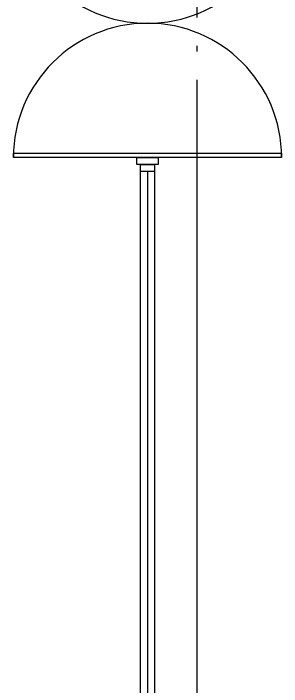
# Model space of a CAD drawing. Header units: millimetres. Extents: x -168200 to 672800, y -7409 to 118800.
# Drawn here: x 269400 to 271300, y 58607 to 63369 of the extents above; entities that cross this region are included whole.
import ezdxf

# ---------------------------------------------------------------- set-up
doc = ezdxf.new("R2010")
doc.units = ezdxf.units.MM
doc.header["$LTSCALE"] = 200
doc.linetypes.add('CEN-GAUN', pattern=[32.2, 30, -1, 0.2, -1])
doc.layers.add('1 BA', color=9, linetype='Continuous')
doc.layers.add('1 CEN', color=15, linetype='CEN-GAUN')

msp = doc.modelspace()

# ---------------------------------------------------------------- linework, layer by layer
at = {"layer": '1 BA'}
for p, q in [((269400, 62350), (269400, 62380)), ((269400, 62380), (271300, 62380)), ((271300, 62350), (269400, 62350)), ((270275, 62300), (270275, 62350)), ((270275, 62350), (270425, 62350)), ((270425, 62350), (270425, 62300)), ((271300, 62380), (271300, 62350)), ((270425, 62300), (270275, 62300)), ((270300, 62300), (270400, 62300)), ((270300, 50575), (270300, 62300)), ((270300, 62300), (270400, 62300)), ((270300, 62250), (270300, 62300)), ((270400, 62300), (270400, 50575)), ((270400, 62300), (270400, 62250)), ((270400, 62250), (270300, 62250)), ((270350, 62250), (270350, 50625))]:
    msp.add_line(p, q, dxfattribs=at)
for centre, start, end in [((270350, 64250), 180, 0), ((270350, 62350), 0, 180)]:
    msp.add_arc(centre, 950, start, end, dxfattribs=at)
at = {"layer": '1 CEN'}
msp.add_line((270700, 95100), (270700, 32900), dxfattribs=at)

doc.saveas('drawing.dxf')
